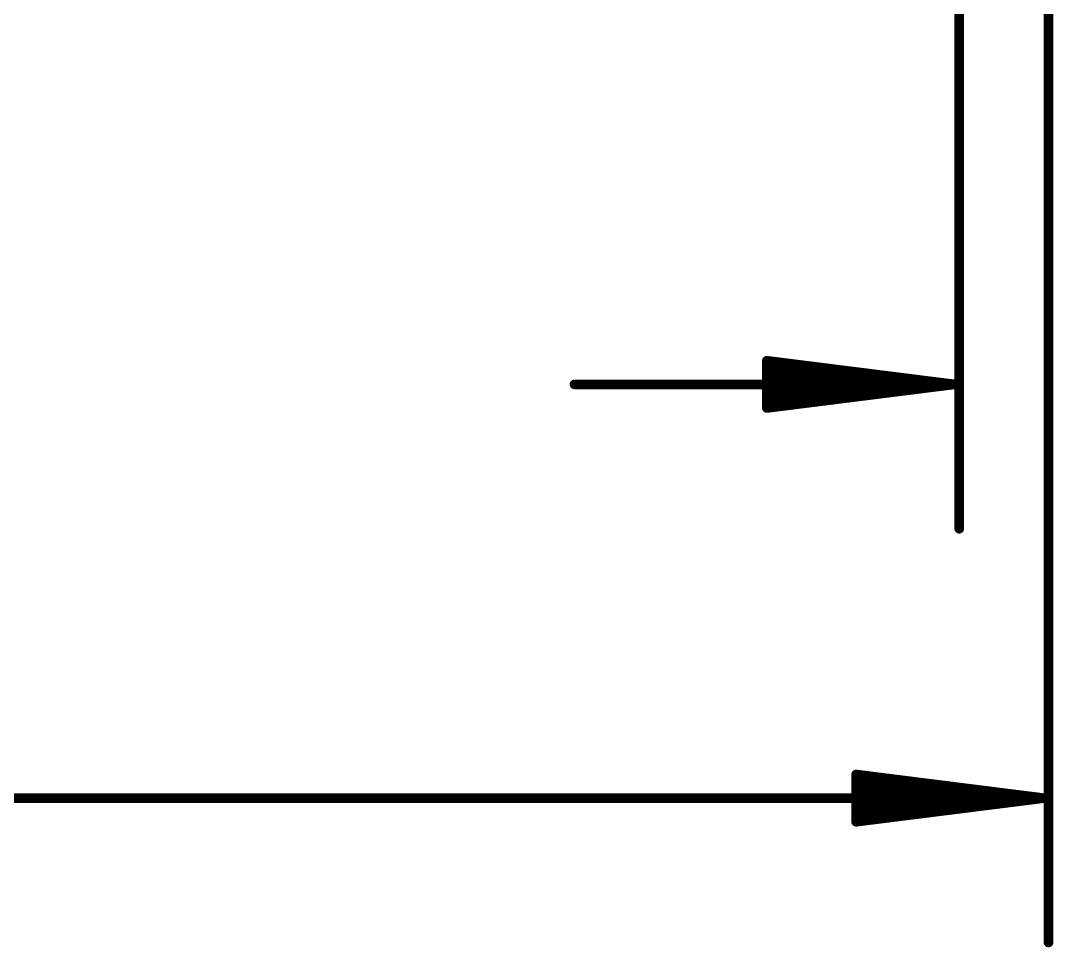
# Model space of a CAD drawing. Extents: x -21 to 68.1, y -13.1 to 62.4.
# Drawn here: x 36.91 to 50.86, y -13.06 to -0.55 of the extents above; entities that cross this region are included whole.
import ezdxf

# ---------------------------------------------------------------- set-up
doc = ezdxf.new("R2010")
doc.units = 0
doc.layers.add('47', color=253, linetype='CONTINUOUS')

msp = doc.modelspace()

# ---------------------------------------------------------------- linework, layer by layer
at = {"layer": '47', "const_width": 0.13}
for points in [[(49.593, 15.748), (49.593, -7.411)], [(50.8, 2.54), (50.8, -12.999)], [(49.528, -5.461), (46.993, -5.1418)], [(46.993, -5.1418), (46.993, -5.7802)], [(49.528, -5.461), (46.993, -5.201)], [(49.528, -5.461), (46.993, -5.331)], [(49.528, -5.461), (44.393, -5.461)], [(46.993, -5.7802), (49.528, -5.461)], [(46.993, -5.591), (49.528, -5.461)], [(46.993, -5.721), (49.528, -5.461)], [(50.735, -11.049), (48.2, -10.7298)], [(48.2, -10.7298), (48.2, -11.3682)], [(50.735, -11.049), (48.2, -10.789)], [(50.735, -11.049), (48.2, -10.919)], [(2.605, -11.049), (50.735, -11.049)], [(48.2, -11.3682), (50.735, -11.049)], [(48.2, -11.179), (50.735, -11.049)], [(48.2, -11.309), (50.735, -11.049)]]:
    msp.add_lwpolyline(points, dxfattribs=at)
at = {"layer": '47', "const_width": 0.065}
for points in [[(46.9971, -5.1095, 1), (46.9889, -5.174)], [(47.0255, -5.1418, 1), (46.9605, -5.1418)], [(46.9963, -5.1687, 1), (46.9897, -5.2333)], [(46.9947, -5.2985, 1), (46.9913, -5.3635)], [(44.393, -5.4285, 1), (44.393, -5.4935)], [(49.5321, -5.4932, 1), (49.5239, -5.4288)], [(49.5239, -5.4932, 1), (49.5321, -5.4288)], [(49.5313, -5.4933, 1), (49.5247, -5.4287)], [(49.5247, -5.4933, 1), (49.5313, -5.4287)], [(49.5263, -5.4935, 1), (49.5297, -5.4285)], [(49.5297, -5.4935, 1), (49.5263, -5.4285)], [(49.528, -5.4935, 1), (49.528, -5.4285)], [(46.9913, -5.5585, 1), (46.9947, -5.6235)], [(46.9897, -5.6887, 1), (46.9963, -5.7533)], [(46.9889, -5.748, 1), (46.9971, -5.8125)], [(46.9605, -5.7802, 1), (47.0255, -5.7802)], [(49.5605, -7.411, 1), (49.6255, -7.411)], [(48.2041, -10.6975, 1), (48.1959, -10.762)], [(48.2325, -10.7298, 1), (48.1675, -10.7298)], [(48.2033, -10.7567, 1), (48.1967, -10.8213)], [(48.2017, -10.8865, 1), (48.1983, -10.9515)], [(50.7391, -11.0812, 1), (50.7309, -11.0168)], [(50.7309, -11.0812, 1), (50.7391, -11.0168)], [(50.7383, -11.0813, 1), (50.7317, -11.0167)], [(50.7317, -11.0813, 1), (50.7383, -11.0167)], [(50.7333, -11.0815, 1), (50.7367, -11.0165)], [(50.7367, -11.0815, 1), (50.7333, -11.0165)], [(50.735, -11.0815, 1), (50.735, -11.0165)], [(48.1983, -11.1465, 1), (48.2017, -11.2115)], [(48.1967, -11.2767, 1), (48.2033, -11.3413)], [(48.1959, -11.336, 1), (48.2041, -11.4005)], [(48.1675, -11.3682, 1), (48.2325, -11.3682)], [(50.7675, -12.999, 1), (50.8325, -12.999)]]:
    msp.add_lwpolyline(points, format="xyb", dxfattribs=at)

doc.saveas('drawing.dxf')
